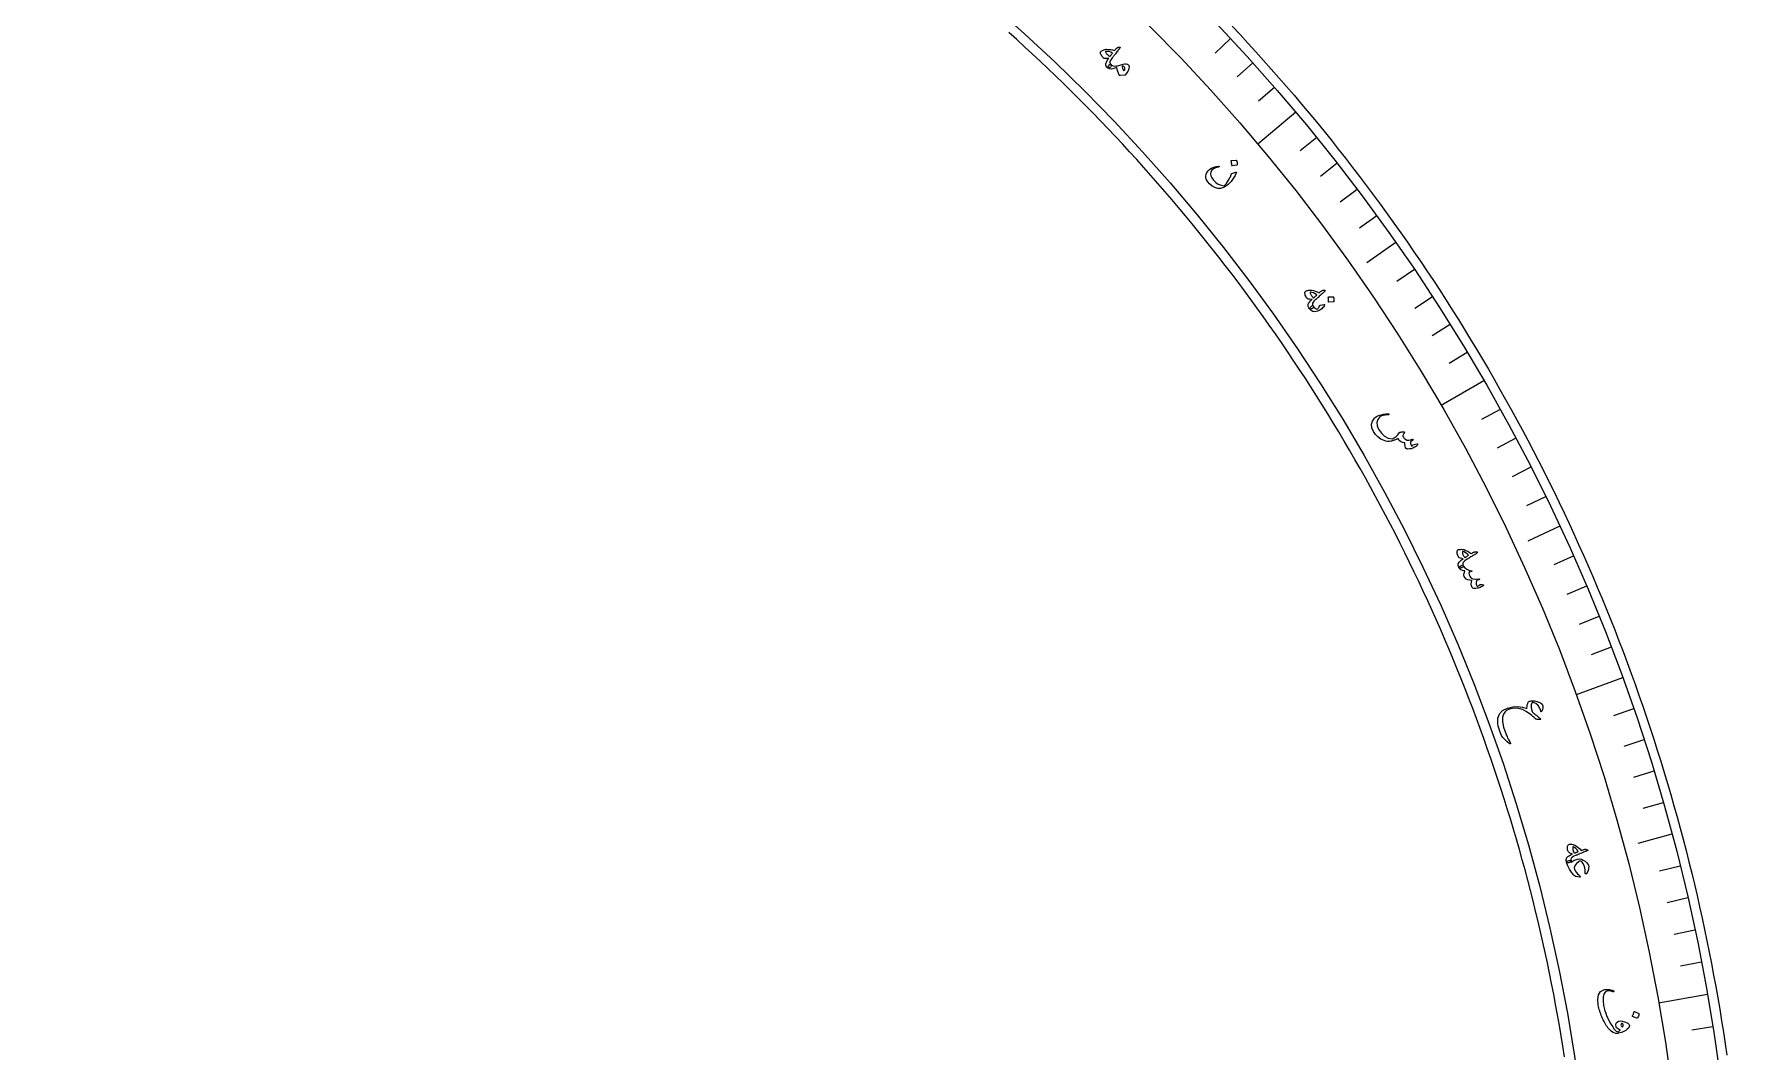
# Model space of a CAD drawing. Header units: millimetres. Extents: x -75 to 75, y -75 to 97.
# Drawn here: x 7.1 to 74.6, y 10.7 to 51.1 of the extents above; entities that cross this region are included whole.
import ezdxf

# ---------------------------------------------------------------- set-up
doc = ezdxf.new("R2010")
doc.units = ezdxf.units.MM
for name, color, linetype in [('CUT_INNER', 6, 'Continuous'), ('CUT_OUTER', 1, 'Continuous'), ('ENGRAVE', 7, 'Continuous'), ('ENGRAVE_FINE', 8, 'Continuous'), ('TEXT', 5, 'Continuous')]:
    doc.layers.add(name, color=color, linetype=linetype)

msp = doc.modelspace()

# ---------------------------------------------------------------- linework, layer by layer
at = {"layer": 'CUT_INNER'}
msp.add_lwpolyline([(67.8192, 10.4857), (67.7536, 10.9016), (67.6854, 11.3172), (67.6147, 11.7323), (67.5414, 12.1469), (67.4656, 12.5611), (67.3873, 12.9748), (67.3064, 13.3881), (67.223, 13.8008), (67.137, 14.213), (67.0486, 14.6247), (66.9576, 15.0358), (66.864, 15.4464), (66.768, 15.8564), (66.6695, 16.2657), (66.5684, 16.6745), (66.4648, 17.0827), (66.3588, 17.4902), (66.2502, 17.897), (66.1391, 18.3032), (66.0256, 18.7086), (65.9095, 19.1134), (65.791, 19.5175), (65.67, 19.9208), (65.5466, 20.3234), (65.4206, 20.7252), (65.2922, 21.1262), (65.1614, 21.5264), (65.0281, 21.9258), (64.8923, 22.3244), (64.7541, 22.7222), (64.6135, 23.1191), (64.4704, 23.5151), (64.3249, 23.9102), (64.177, 24.3045), (64.0266, 24.6978), (63.8739, 25.0902), (63.7187, 25.4816), (63.5612, 25.8721), (63.4012, 26.2617), (63.2389, 26.6502), (63.0742, 27.0377), (62.9071, 27.4242), (62.7376, 27.8097), (62.5658, 28.1941), (62.3917, 28.5775), (62.2151, 28.9598), (62.0363, 29.341), (61.8551, 29.7211), (61.6715, 30.1), (61.4857, 30.4779), (61.2975, 30.8546), (61.107, 31.2301), (60.9143, 31.6045), (60.7192, 31.9776), (60.5218, 32.3496), (60.3222, 32.7203), (60.1203, 33.0899), (59.9161, 33.4581), (59.7097, 33.8251), (59.501, 34.1909), (59.2901, 34.5553), (59.077, 34.9185), (58.8616, 35.2803), (58.644, 35.6408), (58.4243, 36), (58.2023, 36.3578), (57.9781, 36.7142), (57.7517, 37.0693), (57.5232, 37.4229), (57.2925, 37.7752), (57.0596, 38.126), (56.8246, 38.4754), (56.5874, 38.8233), (56.3482, 39.1698), (56.1068, 39.5148), (55.8632, 39.8584), (55.6176, 40.2004), (55.3699, 40.5409), (55.1201, 40.8799), (54.8682, 41.2173), (54.6143, 41.5532), (54.3583, 41.8875), (54.1003, 42.2203), (53.8402, 42.5514), (53.5781, 42.881), (53.314, 43.2089), (53.0478, 43.5352), (52.7797, 43.8599), (52.5096, 44.1829), (52.2375, 44.5043), (51.9635, 44.824), (51.6874, 45.142), (51.4095, 45.4583), (51.1296, 45.7729), (50.8478, 46.0857), (50.564, 46.3969), (50.2784, 46.7062), (49.9909, 47.0139), (49.7015, 47.3197), (49.4102, 47.6238), (49.117, 47.9261), (48.822, 48.2265), (48.5252, 48.5252), (48.2265, 48.822), (47.9261, 49.117), (47.6238, 49.4102), (47.3197, 49.7015), (47.0139, 49.9909), (46.7062, 50.2784), (46.3969, 50.564), (46.0857, 50.8478), (45.7729, 51.1296)], dxfattribs=at)
at = {"layer": 'CUT_OUTER'}
msp.add_lwpolyline([(54.6348, 51.3813), (54.9491, 51.0451), (55.2612, 50.707), (55.5713, 50.3669), (55.8793, 50.025), (56.1852, 49.6812), (56.489, 49.3355), (56.7907, 48.988), (57.0902, 48.6386), (57.3875, 48.2874), (57.6828, 47.9343), (57.9758, 47.5795), (58.2666, 47.2229), (58.5553, 46.8645), (58.8417, 46.5043), (59.126, 46.1424), (59.408, 45.7787), (59.6878, 45.4133), (59.9653, 45.0462), (60.2406, 44.6774), (60.5136, 44.307), (60.7843, 43.9348), (61.0527, 43.561), (61.3189, 43.1856), (61.5827, 42.8086), (61.8442, 42.4299), (62.1034, 42.0496), (62.3602, 41.6678), (62.6147, 41.2843), (62.8669, 40.8994), (63.1166, 40.5129), (63.364, 40.1248), (63.609, 39.7353), (63.8516, 39.3442), (64.0918, 38.9517), (64.3296, 38.5577), (64.565, 38.1623), (64.798, 37.7654), (65.0285, 37.3671), (65.2565, 36.9674), (65.4821, 36.5663), (65.7053, 36.1638), (65.9259, 35.7599), (66.1441, 35.3548), (66.3598, 34.9482), (66.573, 34.5404), (66.7837, 34.1313), (66.9918, 33.7208), (67.1975, 33.3092), (67.4006, 32.8962), (67.6012, 32.482), (67.7992, 32.0666), (67.9947, 31.65), (68.1876, 31.2322), (68.378, 30.8132), (68.5657, 30.3931), (68.7509, 29.9718), (68.9335, 29.5494), (69.1136, 29.1259), (69.291, 28.7013), (69.4658, 28.2756), (69.638, 27.8488), (69.8075, 27.421), (69.9745, 26.9921), (70.1388, 26.5623), (70.3004, 26.1314), (70.4594, 25.6996), (70.6158, 25.2667), (70.7695, 24.833), (70.9205, 24.3983), (71.0689, 23.9627), (71.2146, 23.5261), (71.3576, 23.0887), (71.498, 22.6504), (71.6356, 22.2113), (71.7705, 21.7714), (71.9028, 21.3306), (72.0323, 20.889), (72.1591, 20.4466), (72.2832, 20.0035), (72.4046, 19.5596), (72.5232, 19.1149), (72.6392, 18.6696), (72.7523, 18.2235), (72.8628, 17.7768), (72.9705, 17.3294), (73.0755, 16.8813), (73.1777, 16.4326), (73.2771, 15.9833), (73.3738, 15.5334), (73.4677, 15.0828), (73.5589, 14.6318), (73.6473, 14.1801), (73.7329, 13.728), (73.8158, 13.2753), (73.8958, 12.8221), (73.9731, 12.3685), (74.0476, 11.9144), (74.1193, 11.4598), (74.1882, 11.0048), (74.2544, 10.5494)], dxfattribs=at)
at = {"layer": 'ENGRAVE'}
for points in [[(57.1603, 47.9632), (55.6562, 46.7011)], [(61.1231, 42.7988), (59.9742, 41.9944)], [(64.6207, 37.3087), (62.9202, 36.327)], [(67.6264, 31.5347), (66.3553, 30.942)], [(70.1175, 25.5207), (68.2724, 24.8491)], [(72.075, 19.3124), (70.7203, 18.9494)], [(73.4839, 12.9572), (71.5502, 12.6162)]]:
    msp.add_lwpolyline(points, dxfattribs=at)
for radius in [74.6175, 72.654, 69.0075]:
    msp.add_circle((0, 0), radius, dxfattribs=at)
at = {"layer": 'ENGRAVE_FINE'}
for points in [[(54.5718, 50.889), (53.9564, 50.3151)], [(55.4516, 49.9289), (54.8263, 49.3658)], [(56.3145, 48.9535), (55.6795, 48.4014)], [(57.9887, 46.9583), (57.3347, 46.4287)], [(58.7994, 45.9391), (58.1363, 45.421)], [(59.5922, 44.9059), (58.9201, 44.3995)], [(60.3668, 43.8591), (59.686, 43.3644)], [(61.8607, 41.7256), (61.1631, 41.255)], [(62.5795, 40.6396), (61.8738, 40.1813)], [(63.2792, 39.5413), (62.5656, 39.0953)], [(63.9597, 38.4309), (63.2384, 37.9974)], [(65.2619, 36.1753), (64.5259, 35.7673)], [(65.8833, 35.0308), (65.1403, 34.6357)], [(66.4847, 33.8756), (65.7349, 33.4936)], [(67.0658, 32.7102), (66.3094, 32.3413)], [(68.1665, 30.3497), (67.3977, 30.0074)], [(68.6858, 29.1554), (67.9112, 28.8266)], [(69.1841, 27.9522), (68.4039, 27.637)], [(69.6614, 26.7405), (68.8758, 26.439)], [(70.5522, 24.2931), (69.7566, 24.0191)], [(70.9655, 23.0581), (70.1651, 22.798)], [(71.3571, 21.816), (70.5523, 21.57)], [(71.7269, 20.5674), (70.918, 20.3354)], [(72.401, 18.0516), (71.5845, 17.848)], [(72.7051, 16.7853), (71.8851, 16.596)], [(72.9869, 15.5139), (72.1638, 15.3389)], [(73.2466, 14.2377), (72.4205, 14.0771)], [(73.6988, 11.6727), (72.8677, 11.5411)]]:
    msp.add_lwpolyline(points, dxfattribs=at)
at = {"layer": 'TEXT'}
for points in [[(50.1693, 50.5519), (50.1874, 50.5525), (50.1954, 50.5467), (50.1935, 50.5346), (50.1815, 50.5162), (50.1734, 50.5059), (50.1623, 50.4916), (50.1483, 50.4732), (50.1313, 50.4507), (50.1111, 50.424), (50.0874, 50.393), (50.0602, 50.3578), (50.0295, 50.3183), (49.9993, 50.2795), (49.9722, 50.2447), (49.9483, 50.214), (49.9275, 50.1875), (49.91, 50.1651), (49.8958, 50.147), (49.8848, 50.1331), (49.8773, 50.1236), (49.831, 50.0618), (49.8, 50.0088), (49.7844, 49.9646), (49.7841, 49.9291), (49.7896, 49.9098), (49.8001, 49.8903), (49.8155, 49.8706), (49.8359, 49.8507), (49.8459, 49.8369), (49.8492, 49.8219), (49.8459, 49.8058), (49.8358, 49.7885), (49.8207, 49.7708), (49.8036, 49.7548), (49.7844, 49.7404), (49.7632, 49.7277), (49.7433, 49.7187), (49.7265, 49.714), (49.7129, 49.7135), (49.7025, 49.7172), (49.6642, 49.7562), (49.6379, 49.7965), (49.6236, 49.8381), (49.6213, 49.8811), (49.6321, 49.9301), (49.6556, 49.9853), (49.6919, 50.0466), (49.7409, 50.1142), (49.6845, 50.0994), (49.6354, 50.0926), (49.5934, 50.0937), (49.5587, 50.1028), (49.5362, 50.116), (49.5134, 50.135), (49.4901, 50.16), (49.4664, 50.1909), (49.4439, 50.226), (49.4271, 50.2576), (49.4161, 50.2857), (49.4108, 50.3104), (49.4107, 50.3345), (49.4153, 50.3552), (49.4245, 50.3725), (49.4383, 50.3862), (49.4589, 50.4002), (49.4837, 50.4137), (49.5128, 50.4267), (49.5461, 50.4392), (49.5808, 50.4505), (49.6094, 50.4586), (49.6319, 50.4635), (49.6483, 50.4652), (49.7262, 50.4613), (49.8058, 50.4513), (49.8869, 50.4354), (49.9695, 50.4133), (49.9959, 50.4438), (50.0189, 50.4699), (50.0387, 50.4915), (50.0551, 50.5086), (50.0699, 50.522), (50.085, 50.5321), (50.1003, 50.5391), (50.1158, 50.5429)], [(49.8899, 50.3121), (49.8174, 50.3472), (49.7488, 50.3698), (49.6843, 50.3798), (49.6238, 50.3775), (49.6176, 50.3751), (49.6138, 50.3711), (49.6125, 50.3654), (49.6135, 50.3581), (49.6225, 50.3361), (49.6344, 50.3143), (49.6492, 50.2929), (49.6668, 50.2717), (49.6872, 50.2509), (49.7106, 50.2303), (49.7367, 50.21), (49.7658, 50.1899), (49.7708, 50.1874), (49.7769, 50.1855), (49.7842, 50.1844), (49.7925, 50.1841), (49.8037, 50.1972), (49.8152, 50.2111), (49.827, 50.2258), (49.839, 50.2414), (49.8513, 50.2578), (49.8639, 50.2751), (49.8767, 50.2932), (49.8899, 50.3121)], [(50.5199, 49.8409), (50.5495, 49.7775), (50.5409, 49.6925), (50.4939, 49.5858), (50.4087, 49.4574), (50.4017, 49.449), (50.3944, 49.4427), (50.3868, 49.4387), (50.3788, 49.4369), (50.1949, 49.4175), (50.1831, 49.4171), (50.1727, 49.4199), (50.1639, 49.426), (50.1566, 49.4355), (50.1208, 49.5099), (50.0934, 49.5861), (50.0744, 49.6641), (50.0638, 49.744), (49.9422, 49.6958), (49.8414, 49.6753), (49.7615, 49.6824), (49.7025, 49.7172), (49.6992, 49.7244), (49.6996, 49.7357), (49.7037, 49.7511), (49.7115, 49.7705), (49.7362, 49.8132), (49.76, 49.8435), (49.7829, 49.8615), (49.8049, 49.867), (49.8129, 49.8654), (49.8208, 49.8622), (49.8285, 49.8573), (49.8359, 49.8507), (49.8753, 49.8228), (49.924, 49.8056), (49.982, 49.7991), (50.0492, 49.8033), (50.0838, 49.8102), (50.1386, 49.8235), (50.2137, 49.8431), (50.309, 49.8691), (50.3763, 49.8821), (50.4339, 49.8817), (50.4817, 49.8679), (50.5199, 49.8409)], [(50.2672, 49.804), (50.2716, 49.753), (50.2838, 49.7023), (50.3037, 49.6519), (50.3313, 49.6019), (50.3586, 49.633), (50.3748, 49.6646), (50.3798, 49.6966), (50.3737, 49.7292), (50.3583, 49.7584), (50.3354, 49.7806), (50.305, 49.7958), (50.2672, 49.804)], [(54.7883, 46.0643), (54.792, 46.064), (54.7956, 46.0621), (54.7991, 46.0588), (54.8024, 46.054), (54.8163, 46.0118), (54.8259, 45.969), (54.831, 45.9257), (54.8318, 45.8819), (54.8307, 45.8767), (54.8284, 45.8729), (54.8249, 45.8705), (54.8203, 45.8695), (54.6341, 45.8435), (54.6288, 45.8439), (54.6251, 45.8469), (54.6228, 45.8526), (54.6221, 45.861), (54.6215, 45.8683), (54.6203, 45.8795), (54.6185, 45.8947), (54.616, 45.9139), (54.6128, 45.9373), (54.6086, 45.9651), (54.6034, 45.9973), (54.5973, 46.0339), (54.597, 46.0391), (54.598, 46.0428), (54.6004, 46.0448), (54.6042, 46.0452)], [(54.7984, 45.5617), (54.7825, 45.5255), (54.765, 45.4886), (54.746, 45.4512), (54.7254, 45.4132), (54.7029, 45.3747), (54.6781, 45.3356), (54.6509, 45.296), (54.6215, 45.2559), (54.5911, 45.2172), (54.5596, 45.1807), (54.5268, 45.1462), (54.4927, 45.1138), (54.4574, 45.0833), (54.4207, 45.0548), (54.3826, 45.0282), (54.3431, 45.0035), (54.2992, 44.9804), (54.2558, 44.9624), (54.213, 44.9496), (54.1706, 44.942), (54.059, 44.9428), (53.9485, 44.9737), (53.839, 45.0347), (53.7303, 45.1258), (53.6634, 45.2015), (53.6166, 45.2778), (53.5901, 45.3549), (53.5837, 45.4328), (53.5974, 45.5071), (53.6281, 45.5766), (53.6761, 45.6412), (53.7413, 45.7009), (53.8203, 45.7525), (53.9053, 45.7915), (53.9961, 45.8178), (54.0928, 45.8314), (54.1054, 45.8312), (54.1146, 45.8284), (54.1204, 45.8232), (54.1228, 45.8154), (54.1223, 45.8059), (54.1166, 45.7985), (54.1056, 45.7931), (54.0894, 45.79), (53.9765, 45.7624), (53.8884, 45.7214), (53.825, 45.667), (53.7864, 45.5992), (53.7731, 45.5241), (53.7855, 45.4444), (53.8236, 45.3602), (53.8874, 45.2714), (53.982, 45.1788), (54.0839, 45.111), (54.1933, 45.068), (54.3102, 45.0497), (54.3135, 45.05), (54.3175, 45.0516), (54.3221, 45.0544), (54.3274, 45.0585), (54.366, 45.0944), (54.406, 45.142), (54.4474, 45.2015), (54.4903, 45.2728), (54.5108, 45.31), (54.5295, 45.345), (54.5464, 45.3779), (54.5615, 45.4086), (54.5747, 45.4372), (54.5856, 45.4636), (54.5945, 45.488), (54.6011, 45.5102), (54.605, 45.5213), (54.61, 45.5299), (54.616, 45.5359), (54.6231, 45.5395), (54.7829, 45.5901), (54.7937, 45.5913), (54.7999, 45.587), (54.8014, 45.5771), (54.7984, 45.5617)], [(58.3064, 40.9001), (58.3243, 40.8975), (58.3312, 40.8904), (58.3271, 40.8788), (58.3121, 40.8628), (58.3023, 40.8542), (58.2889, 40.842), (58.2718, 40.8264), (58.2511, 40.8072), (58.2266, 40.7845), (58.1977, 40.7582), (58.1647, 40.7283), (58.1275, 40.6949), (58.0909, 40.662), (58.0582, 40.6325), (58.0292, 40.6066), (58.0041, 40.5841), (57.9828, 40.5652), (57.9656, 40.5498), (57.9524, 40.5382), (57.9433, 40.5301), (57.8868, 40.4775), (57.847, 40.4308), (57.8238, 40.39), (57.8173, 40.3551), (57.8193, 40.3351), (57.8261, 40.3141), (57.8379, 40.292), (57.8545, 40.2688), (57.8618, 40.2534), (57.8624, 40.2381), (57.8563, 40.2228), (57.8434, 40.2076), (57.8254, 40.1929), (57.8056, 40.1801), (57.7842, 40.1694), (57.7611, 40.1606), (57.7399, 40.1553), (57.7226, 40.1535), (57.7091, 40.1554), (57.6995, 40.161), (57.6687, 40.2061), (57.65, 40.2504), (57.6432, 40.2939), (57.6486, 40.3366), (57.6678, 40.383), (57.7007, 40.4331), (57.7472, 40.4871), (57.8074, 40.545), (57.7493, 40.5403), (57.6997, 40.5423), (57.6586, 40.5508), (57.626, 40.5659), (57.6063, 40.5828), (57.5871, 40.6056), (57.5687, 40.6343), (57.5508, 40.6689), (57.5348, 40.7074), (57.5239, 40.7415), (57.518, 40.7711), (57.5172, 40.7963), (57.5213, 40.8201), (57.5295, 40.8397), (57.5416, 40.855), (57.5576, 40.8661), (57.5803, 40.8763), (57.6071, 40.8852), (57.638, 40.8928), (57.6731, 40.8992), (57.7092, 40.9042), (57.7388, 40.9072), (57.7618, 40.908), (57.7782, 40.9068), (57.8543, 40.8892), (57.9308, 40.8653), (58.0078, 40.8353), (58.0852, 40.799), (58.1166, 40.8244), (58.1439, 40.846), (58.1671, 40.8638), (58.1863, 40.8777), (58.2033, 40.8882), (58.2199, 40.8955), (58.2362, 40.8997), (58.2522, 40.9008)], [(57.989, 40.7134), (57.9238, 40.7607), (57.8604, 40.7951), (57.7986, 40.8164), (57.7386, 40.8248), (57.7321, 40.8235), (57.7277, 40.8202), (57.7254, 40.8149), (57.7251, 40.8075), (57.7301, 40.7842), (57.738, 40.7607), (57.7487, 40.737), (57.7623, 40.7131), (57.7787, 40.6889), (57.798, 40.6645), (57.8202, 40.6399), (57.8453, 40.6151), (57.8498, 40.6117), (57.8555, 40.6088), (57.8624, 40.6064), (57.8706, 40.6046), (57.8839, 40.6155), (57.8977, 40.6272), (57.9119, 40.6396), (57.9264, 40.6528), (57.9415, 40.6668), (57.9569, 40.6816), (57.9727, 40.6971), (57.989, 40.7134)], [(58.6402, 40.6378), (58.6439, 40.6371), (58.6473, 40.6349), (58.6504, 40.6313), (58.6533, 40.6262), (58.6631, 40.583), (58.6686, 40.5396), (58.6696, 40.4962), (58.6662, 40.4526), (58.6646, 40.4475), (58.662, 40.4439), (58.6583, 40.4418), (58.6536, 40.4413), (58.466, 40.4324), (58.4608, 40.4333), (58.4574, 40.4366), (58.4557, 40.4425), (58.4558, 40.4509), (58.4558, 40.4582), (58.4557, 40.4695), (58.4553, 40.4848), (58.4547, 40.5041), (58.4537, 40.5276), (58.4521, 40.5556), (58.45, 40.588), (58.4474, 40.6249), (58.4476, 40.6302), (58.449, 40.6337), (58.4515, 40.6355), (58.4553, 40.6356)], [(58.1346, 40.3104), (58.275, 40.3361), (58.2917, 40.3371), (58.3012, 40.3324), (58.3034, 40.3221), (58.2983, 40.3062), (58.2764, 40.268), (58.2508, 40.2324), (58.2213, 40.1993), (58.188, 40.1687), (58.1507, 40.1405), (58.109, 40.1148), (58.0629, 40.0914), (58.0125, 40.0704), (57.9188, 40.0478), (57.8355, 40.0553), (57.7624, 40.0931), (57.6995, 40.161), (57.699, 40.1735), (57.7092, 40.1938), (57.7303, 40.222), (57.7622, 40.2581), (57.7809, 40.2751), (57.7982, 40.2863), (57.814, 40.2918), (57.8285, 40.2915), (57.836, 40.2885), (57.8428, 40.2837), (57.849, 40.2771), (57.8545, 40.2688), (57.889, 40.2223), (57.9274, 40.1877), (57.9697, 40.165), (58.0158, 40.1541), (58.0187, 40.1542), (58.0217, 40.1557), (58.0248, 40.1584), (58.0279, 40.1625), (58.0475, 40.1861), (58.0654, 40.2133), (58.0814, 40.244), (58.0957, 40.2783), (58.1016, 40.2904), (58.1101, 40.2998), (58.1211, 40.3064), (58.1346, 40.3104)], [(61.9556, 34.8035), (61.9654, 34.8048), (61.9734, 34.8038), (61.9797, 34.8007), (61.9842, 34.7954), (61.9876, 34.7871), (61.9885, 34.7791), (61.987, 34.7711), (61.983, 34.7632), (61.966, 34.74), (61.9418, 34.7166), (61.9105, 34.6931), (61.8719, 34.6696), (61.8054, 34.6376), (61.7376, 34.6154), (61.6685, 34.603), (61.5982, 34.6003), (61.5796, 34.6025), (61.5636, 34.6073), (61.5499, 34.6147), (61.5388, 34.6246), (61.5108, 34.6676), (61.4916, 34.7201), (61.4811, 34.782), (61.4794, 34.8535), (61.3899, 34.8637), (61.3169, 34.8943), (61.2602, 34.9453), (61.2199, 35.0167), (61.1801, 34.997), (61.1413, 34.9793), (61.1034, 34.9633), (61.0663, 34.9493), (61.0299, 34.937), (60.994, 34.9262), (60.9585, 34.9171), (60.9235, 34.9096), (60.8575, 34.9008), (60.7912, 34.9021), (60.7246, 34.9132), (60.6577, 34.9344), (60.5269, 34.9984), (60.4134, 35.0802), (60.3172, 35.1799), (60.2381, 35.2976), (60.1762, 35.4461), (60.1614, 35.5838), (60.1939, 35.7108), (60.2737, 35.8273), (60.3093, 35.8578), (60.3555, 35.8868), (60.4124, 35.9142), (60.4799, 35.9401), (60.5572, 35.9631), (60.6413, 35.9806), (60.7323, 35.9928), (60.8301, 35.9994), (60.8366, 35.9992), (60.8422, 35.9974), (60.8469, 35.9942), (60.8505, 35.9896), (60.8531, 35.9842), (60.8543, 35.979), (60.8543, 35.9739), (60.8529, 35.969), (60.8495, 35.9643), (60.845, 35.9607), (60.8396, 35.9584), (60.8331, 35.9573), (60.7042, 35.9462), (60.6034, 35.9284), (60.5305, 35.904), (60.4856, 35.8731), (60.4092, 35.7667), (60.3763, 35.651), (60.3867, 35.5262), (60.4404, 35.392), (60.5522, 35.226), (60.6813, 35.1052), (60.8281, 35.0298), (60.9927, 34.9997), (61.0655, 35.0419), (61.1358, 35.0981), (61.2034, 35.1682), (61.2685, 35.2523), (61.2746, 35.2617), (61.2809, 35.2685), (61.2876, 35.2728), (61.2945, 35.2745), (61.3204, 35.2764), (61.3448, 35.278), (61.3677, 35.2794), (61.389, 35.2804), (61.4087, 35.2811), (61.4263, 35.2813), (61.4421, 35.2809), (61.4558, 35.28), (61.4622, 35.2787), (61.4662, 35.2756), (61.4678, 35.271), (61.467, 35.2646), (61.4658, 35.2609), (61.4638, 35.2555), (61.4609, 35.2484), (61.4572, 35.2396), (61.4525, 35.2293), (61.4467, 35.2178), (61.4398, 35.2051), (61.4318, 35.1911), (61.4168, 35.1635), (61.4069, 35.1418), (61.402, 35.126), (61.4022, 35.1161), (61.4253, 35.0665), (61.4604, 35.0237), (61.5076, 34.9877), (61.5668, 34.9586), (61.5981, 34.9535), (61.6428, 34.9564), (61.7012, 34.9673), (61.7731, 34.9861), (61.7799, 34.9878), (61.7867, 34.9877), (61.7932, 34.9857), (61.7997, 34.9817), (61.8048, 34.9775), (61.8084, 34.9728), (61.8105, 34.9674), (61.8111, 34.9616), (61.8036, 34.9481), (61.7837, 34.9334), (61.7512, 34.9173), (61.7062, 34.8998), (61.7045, 34.8501), (61.712, 34.8023), (61.7285, 34.7563), (61.7543, 34.7121), (61.7673, 34.7202), (61.7772, 34.728), (61.784, 34.7356), (61.7875, 34.7429), (61.7904, 34.7505), (61.7944, 34.7564), (61.7993, 34.7604), (61.8053, 34.7625)], [(64.3527, 30.5153), (64.3699, 30.5097), (64.3755, 30.5016), (64.3695, 30.4909), (64.352, 30.4776), (64.3409, 30.4707), (64.3257, 30.461), (64.3062, 30.4484), (64.2826, 30.433), (64.2546, 30.4148), (64.2217, 30.3937), (64.1842, 30.3698), (64.1418, 30.3431), (64.1003, 30.3168), (64.063, 30.2933), (64.0301, 30.2726), (64.0015, 30.2546), (63.9774, 30.2395), (63.9579, 30.2273), (63.9429, 30.218), (63.9326, 30.2116), (63.868, 30.1692), (63.8209, 30.1299), (63.7912, 30.0936), (63.779, 30.0603), (63.7775, 30.0403), (63.7807, 30.0184), (63.7886, 29.9946), (63.8011, 29.969), (63.8057, 29.9526), (63.8038, 29.9374), (63.7951, 29.9233), (63.7798, 29.9105), (63.7596, 29.899), (63.738, 29.8898), (63.7151, 29.8828), (63.6908, 29.878), (63.6691, 29.8763), (63.6517, 29.8775), (63.6387, 29.8817), (63.6302, 29.8888), (63.6074, 29.9384), (63.5964, 29.9852), (63.5971, 30.0293), (63.6095, 30.0705), (63.6363, 30.1129), (63.6771, 30.1568), (63.7321, 30.2022), (63.8011, 30.2491), (63.743, 30.2543), (63.6945, 30.2646), (63.6554, 30.2799), (63.6258, 30.3002), (63.6092, 30.3203), (63.5942, 30.346), (63.5808, 30.3774), (63.569, 30.4145), (63.5597, 30.4551), (63.5547, 30.4905), (63.5538, 30.5207), (63.5572, 30.5457), (63.5654, 30.5685), (63.5767, 30.5864), (63.5912, 30.5995), (63.6089, 30.6077), (63.633, 30.6139), (63.6609, 30.6182), (63.6926, 30.6205), (63.7282, 30.6209), (63.7647, 30.6198), (63.7943, 30.6177), (63.8172, 30.6147), (63.8332, 30.6107), (63.9052, 30.5805), (63.9766, 30.5442), (64.0475, 30.5016), (64.1177, 30.4528), (64.1529, 30.4726), (64.1834, 30.4893), (64.2093, 30.5029), (64.2306, 30.5134), (64.2491, 30.5209), (64.2667, 30.5254), (64.2835, 30.5267), (64.2993, 30.5251)], [(64.0084, 30.3846), (63.9521, 30.4423), (63.8954, 30.4868), (63.8381, 30.5182), (63.7803, 30.5365), (63.7737, 30.5364), (63.7688, 30.5339), (63.7656, 30.529), (63.7641, 30.5218), (63.7651, 30.498), (63.7689, 30.4735), (63.7755, 30.4483), (63.7849, 30.4224), (63.797, 30.3959), (63.812, 30.3686), (63.8297, 30.3406), (63.8502, 30.3119), (63.8541, 30.3078), (63.8592, 30.304), (63.8657, 30.3005), (63.8734, 30.2973), (63.8884, 30.3058), (63.9039, 30.315), (63.92, 30.3249), (63.9366, 30.3354), (63.9537, 30.3467), (63.9714, 30.3586), (63.9897, 30.3713), (64.0084, 30.3846)], [(64.5984, 29.2163), (64.6032, 29.2134), (64.6044, 29.2081), (64.6022, 29.2003), (64.5965, 29.1901), (64.585, 29.1766), (64.5665, 29.1621), (64.5411, 29.1464), (64.5087, 29.1296), (64.4712, 29.112), (64.4335, 29.0974), (64.3955, 29.0859), (64.3574, 29.0774), (64.2799, 29.068), (64.2205, 29.0695), (64.1791, 29.082), (64.1558, 29.1056), (64.1293, 29.1744), (64.1186, 29.2443), (64.1237, 29.3155), (64.1446, 29.3879), (64.0579, 29.3913), (63.9835, 29.4083), (63.9216, 29.4391), (63.8721, 29.4835), (63.84, 29.5392), (63.8275, 29.6049), (63.8346, 29.6806), (63.8612, 29.7663), (63.7761, 29.7859), (63.7092, 29.8129), (63.6606, 29.8471), (63.6302, 29.8888), (63.6311, 29.9004), (63.6426, 29.9165), (63.6649, 29.937), (63.6977, 29.962), (63.7325, 29.9818), (63.7613, 29.9896), (63.7841, 29.9853), (63.8011, 29.969), (63.8619, 29.8909), (63.9362, 29.8324), (64.0243, 29.7934), (64.126, 29.774), (64.1315, 29.7729), (64.136, 29.7711), (64.1394, 29.7685), (64.1417, 29.7651), (64.1433, 29.7603), (64.1437, 29.7556), (64.143, 29.7509), (64.1411, 29.7463), (64.1317, 29.7398), (64.1124, 29.7359), (64.0832, 29.7346), (64.0442, 29.736), (64.0295, 29.7036), (64.0267, 29.6627), (64.0357, 29.613), (64.0564, 29.5547), (64.1032, 29.4917), (64.179, 29.4526), (64.2839, 29.4374), (64.4179, 29.4461), (64.4247, 29.4466), (64.4301, 29.4459), (64.434, 29.4439), (64.4365, 29.4407), (64.4385, 29.4351), (64.4392, 29.4298), (64.4386, 29.4248), (64.4367, 29.42), (64.4331, 29.4154), (64.4289, 29.4118), (64.4244, 29.4092), (64.4194, 29.4075), (64.3305, 29.39), (64.3209, 29.3586), (64.3158, 29.3239), (64.315, 29.2856), (64.3187, 29.244), (64.3264, 29.2053), (64.3366, 29.1779), (64.3496, 29.1617), (64.3652, 29.1568), (64.3836, 29.1613), (64.4069, 29.174), (64.4351, 29.195), (64.4682, 29.2243), (64.48, 29.2272), (64.5056, 29.2268), (64.5451, 29.2232), (64.5984, 29.2163)], [(66.927, 24.4787), (66.9468, 24.4506), (66.9587, 24.4165), (66.9627, 24.3765), (66.9587, 24.3305), (66.9541, 24.3061), (66.9488, 24.2833), (66.9428, 24.2621), (66.936, 24.2424), (66.9287, 24.2244), (66.9209, 24.208), (66.9126, 24.1933), (66.9039, 24.1803), (66.8944, 24.1703), (66.8864, 24.17), (66.8798, 24.1796), (66.8748, 24.199), (66.8396, 24.3205), (66.7739, 24.421), (66.6778, 24.5005), (66.5513, 24.5587), (66.5443, 24.5591), (66.5381, 24.5566), (66.5326, 24.5514), (66.5279, 24.5433), (66.5005, 24.4514), (66.4934, 24.3604), (66.5066, 24.2701), (66.5401, 24.1806), (66.5491, 24.1656), (66.5644, 24.1475), (66.5857, 24.1263), (66.6132, 24.1021), (66.6666, 24.0591), (66.7138, 24.021), (66.7547, 23.9879), (66.7893, 23.9598), (66.8176, 23.9367), (66.8397, 23.9186), (66.8555, 23.9055), (66.8651, 23.8974), (66.8748, 23.8846), (66.8736, 23.8753), (66.8612, 23.8696), (66.8379, 23.8676), (66.7742, 23.869), (66.7258, 23.8728), (66.6927, 23.8789), (66.6748, 23.8875), (66.6409, 23.9213), (66.6031, 23.9563), (66.5612, 23.9925), (66.5155, 24.0299), (66.4658, 24.0684), (66.4121, 24.1082), (66.3545, 24.149), (66.2929, 24.1911), (66.1499, 24.2679), (65.9995, 24.3106), (65.8417, 24.319), (65.6765, 24.2935), (65.5924, 24.264), (65.5195, 24.2221), (65.4579, 24.1679), (65.4076, 24.1014), (65.358, 23.9635), (65.3543, 23.7865), (65.3961, 23.57), (65.4832, 23.3137), (65.4997, 23.2752), (65.5182, 23.234), (65.5388, 23.19), (65.5614, 23.1434), (65.5861, 23.0942), (65.613, 23.0426), (65.6421, 22.9887), (65.6733, 22.9323), (65.678, 22.9223), (65.6801, 22.9144), (65.6795, 22.9086), (65.6762, 22.9049), (65.6528, 22.9075), (65.6089, 22.9354), (65.5444, 22.9886), (65.4593, 23.067), (65.4106, 23.1156), (65.3716, 23.1593), (65.3424, 23.1984), (65.3228, 23.2326), (65.2639, 23.365), (65.2181, 23.4879), (65.1855, 23.6013), (65.1661, 23.7054), (65.1688, 23.9162), (65.2332, 24.0877), (65.3598, 24.2199), (65.5487, 24.3125), (65.763, 24.3668), (65.9638, 24.383), (66.1509, 24.361), (66.3243, 24.3007), (66.33, 24.3834), (66.3409, 24.4531), (66.3572, 24.5097), (66.3789, 24.5533), (66.3891, 24.5667), (66.4016, 24.5779), (66.4163, 24.5869), (66.4333, 24.5936), (66.4818, 24.6038), (66.5292, 24.6094), (66.5755, 24.6104), (66.6207, 24.6068), (66.7159, 24.5881), (66.7987, 24.5605), (66.8691, 24.5241), (66.927, 24.4787)], [(68.7236, 18.6956), (68.7395, 18.687), (68.7436, 18.678), (68.7358, 18.6685), (68.7163, 18.6585), (68.7041, 18.6537), (68.6874, 18.6469), (68.666, 18.6379), (68.6401, 18.6269), (68.6093, 18.6139), (68.5732, 18.599), (68.532, 18.5821), (68.4857, 18.5632), (68.4401, 18.5447), (68.3993, 18.5281), (68.3633, 18.5135), (68.332, 18.5009), (68.3056, 18.4903), (68.2842, 18.4817), (68.2678, 18.4751), (68.2565, 18.4707), (68.1855, 18.4403), (68.1322, 18.4099), (68.0966, 18.3794), (68.0786, 18.3488), (68.0737, 18.3294), (68.073, 18.3072), (68.0765, 18.2825), (68.0843, 18.255), (68.086, 18.238), (68.0814, 18.2234), (68.0704, 18.2111), (68.0531, 18.2012), (68.0312, 18.1935), (68.0083, 18.1882), (67.9845, 18.1853), (67.9598, 18.1849), (67.938, 18.1871), (67.9211, 18.1913), (67.9091, 18.1977), (67.902, 18.2062), (67.8883, 18.259), (67.8857, 18.3071), (67.8941, 18.3503), (67.9136, 18.3887), (67.9474, 18.4257), (67.9954, 18.4617), (68.0575, 18.4967), (68.1337, 18.5308), (68.0775, 18.5461), (68.0315, 18.5648), (67.9957, 18.5867), (67.9702, 18.612), (67.9573, 18.6346), (67.9471, 18.6626), (67.9394, 18.6958), (67.9344, 18.7344), (67.9324, 18.776), (67.9337, 18.8118), (67.9382, 18.8417), (67.9459, 18.8657), (67.9579, 18.8866), (67.9722, 18.9023), (67.9888, 18.9126), (68.0077, 18.9176), (68.0325, 18.9195), (68.0607, 18.9187), (68.0924, 18.9154), (68.1275, 18.9095), (68.1632, 18.902), (68.192, 18.8948), (68.2139, 18.8878), (68.229, 18.881), (68.2946, 18.8387), (68.3585, 18.7903), (68.4207, 18.7359), (68.4812, 18.6755), (68.5193, 18.6887), (68.5523, 18.6998), (68.5802, 18.7086), (68.603, 18.7153), (68.6226, 18.7194), (68.6407, 18.7206), (68.6574, 18.719), (68.6728, 18.7146)], [(68.4117, 17.6115), (68.2757, 17.6348), (68.2619, 17.6387), (68.2504, 17.6429), (68.2412, 17.6474), (68.2344, 17.6522), (68.2046, 17.6781), (68.1756, 17.7066), (68.1474, 17.7378), (68.12, 17.7715), (68.0931, 17.8077), (68.0666, 17.8461), (68.0404, 17.8867), (68.0146, 17.9295), (67.9703, 18.0106), (67.9368, 18.0838), (67.914, 18.1489), (67.902, 18.2062), (67.9061, 18.2303), (67.9217, 18.2498), (67.949, 18.2646), (67.9878, 18.2746), (68.0242, 18.2788), (68.052, 18.2783), (68.0713, 18.2731), (68.0821, 18.2631), (68.0827, 18.2611), (68.0832, 18.2591), (68.0838, 18.2571), (68.0843, 18.255), (68.0868, 18.2396), (68.0903, 18.2247), (68.0946, 18.2103), (68.1, 18.1964), (68.1298, 18.2307), (68.1648, 18.2604), (68.2052, 18.2856), (68.2508, 18.3062), (68.336, 18.3303), (68.4161, 18.3358), (68.4911, 18.3229), (68.561, 18.2913), (68.6307, 18.2451), (68.6875, 18.1969), (68.7317, 18.1465), (68.763, 18.0941), (68.7789, 18.0328), (68.7744, 17.9575), (68.7493, 17.8682), (68.7036, 17.7649), (68.6955, 17.7525), (68.6854, 17.745), (68.6732, 17.7424), (68.659, 17.7447), (68.647, 17.7501), (68.6391, 17.7586), (68.6354, 17.7699), (68.6357, 17.7843), (68.6385, 17.8873), (68.6233, 17.986), (68.5901, 18.0803), (68.539, 18.17), (68.5127, 18.204), (68.4871, 18.2286), (68.462, 18.2438), (68.4375, 18.2496), (68.4096, 18.2452), (68.377, 18.2281), (68.3396, 18.1983), (68.2975, 18.1559), (68.2565, 18.107), (68.2276, 18.0636), (68.2108, 18.0256), (68.2061, 17.993), (68.2166, 17.9274), (68.2407, 17.8652), (68.2786, 17.8063), (68.3303, 17.7506), (68.3861, 17.7023), (68.4133, 17.6768), (68.4307, 17.6554), (68.4385, 17.6379), (68.4366, 17.6244), (68.4316, 17.6178), (68.4258, 17.6135), (68.4192, 17.6114), (68.4117, 17.6115)], [(68.3617, 18.6276), (68.3164, 18.6943), (68.2684, 18.7481), (68.2175, 18.7891), (68.1639, 18.8173), (68.1574, 18.8184), (68.1521, 18.8168), (68.1481, 18.8125), (68.1454, 18.8057), (68.1421, 18.7821), (68.1416, 18.7573), (68.1436, 18.7313), (68.1483, 18.7042), (68.1555, 18.6759), (68.1655, 18.6464), (68.178, 18.6157), (68.1931, 18.5839), (68.1962, 18.5791), (68.2006, 18.5745), (68.2063, 18.5699), (68.2134, 18.5655), (68.2296, 18.5712), (68.2465, 18.5775), (68.2641, 18.5844), (68.2823, 18.5918), (68.3011, 18.5999), (68.3207, 18.6086), (68.3408, 18.6178), (68.3617, 18.6276)], [(70.3825, 11.7557), (70.3925, 11.7145), (70.3834, 11.6705), (70.3554, 11.6236), (70.3085, 11.5739), (70.2446, 11.5261), (70.1658, 11.4847), (70.0722, 11.4498), (69.9637, 11.4213), (69.9239, 11.4136), (69.8863, 11.4102), (69.8509, 11.4112), (69.8178, 11.4166), (69.749, 11.4433), (69.68, 11.4885), (69.6109, 11.5522), (69.5415, 11.6343), (69.5078, 11.6814), (69.4751, 11.7305), (69.4435, 11.7814), (69.4131, 11.8342), (69.3837, 11.889), (69.3554, 11.9459), (69.3281, 12.0049), (69.3018, 12.0661), (69.277, 12.1278), (69.2541, 12.1883), (69.233, 12.2477), (69.2138, 12.3059), (69.1966, 12.3632), (69.1815, 12.4196), (69.1685, 12.4752), (69.1576, 12.53), (69.1344, 12.7626), (69.1633, 12.9422), (69.2447, 13.0689), (69.379, 13.1429), (69.412, 13.1506), (69.4502, 13.1559), (69.4937, 13.1586), (69.5425, 13.1589), (69.5969, 13.1547), (69.6508, 13.1446), (69.7042, 13.1289), (69.7571, 13.1074), (69.7634, 13.1039), (69.7682, 13.0993), (69.7717, 13.0936), (69.7738, 13.0869), (69.7741, 13.0801), (69.7724, 13.0743), (69.7686, 13.0695), (69.7628, 13.0656), (69.7561, 13.063), (69.7496, 13.062), (69.7433, 13.0627), (69.7373, 13.0651), (69.6173, 13.1003), (69.5203, 13.1013), (69.4462, 13.0681), (69.3951, 13.001), (69.3537, 12.8664), (69.3442, 12.7057), (69.3662, 12.5188), (69.4195, 12.3053), (69.45, 12.2129), (69.4849, 12.1211), (69.5245, 12.0299), (69.5686, 11.9393), (69.6172, 11.8494), (69.6703, 11.7603), (69.728, 11.6719), (69.7901, 11.5844), (69.8276, 11.5384), (69.8654, 11.5053), (69.9034, 11.4849), (69.9417, 11.4773), (69.9654, 11.4887), (69.9863, 11.5038), (70.0044, 11.5228), (70.0198, 11.5456), (70.0203, 11.5481), (70.0184, 11.5507), (70.0141, 11.5535), (70.0074, 11.5564), (69.9546, 11.5783), (69.9131, 11.6058), (69.8829, 11.6389), (69.8639, 11.6776), (69.8504, 11.7518), (69.8625, 11.8127), (69.9001, 11.8604), (69.9634, 11.8949), (70.0228, 11.9046), (70.0987, 11.897), (70.1911, 11.8721), (70.2999, 11.8298), (70.3275, 11.8153), (70.3505, 11.7981), (70.3688, 11.7782), (70.3825, 11.7557)], [(70.7622, 12.2014), (70.7652, 12.1992), (70.7674, 12.1958), (70.7687, 12.1912), (70.7692, 12.1853), (70.7599, 12.1417), (70.7466, 12.0999), (70.7293, 12.0598), (70.7079, 12.0215), (70.7043, 12.0175), (70.7004, 12.0153), (70.6962, 12.015), (70.6917, 12.0165), (70.5177, 12.0882), (70.5134, 12.0912), (70.5116, 12.0958), (70.5126, 12.1018), (70.5162, 12.1095), (70.5193, 12.1161), (70.5239, 12.1264), (70.53, 12.1405), (70.5376, 12.1584), (70.5466, 12.1803), (70.557, 12.2065), (70.5687, 12.2369), (70.5818, 12.2717), (70.5842, 12.2764), (70.5869, 12.2791), (70.59, 12.2796), (70.5935, 12.2781)], [(70.0946, 11.6841), (70.1052, 11.6779), (70.1149, 11.6773), (70.1237, 11.6821), (70.1315, 11.6923), (70.1481, 11.7315), (70.1483, 11.7636), (70.1321, 11.7887), (70.0996, 11.8068), (70.0903, 11.8083), (70.0824, 11.8076), (70.076, 11.8048), (70.071, 11.7998), (70.0575, 11.7676), (70.057, 11.7376), (70.0693, 11.7098), (70.0946, 11.6841)]]:
    msp.add_lwpolyline(points, close=True, dxfattribs=at)

doc.saveas('drawing.dxf')
